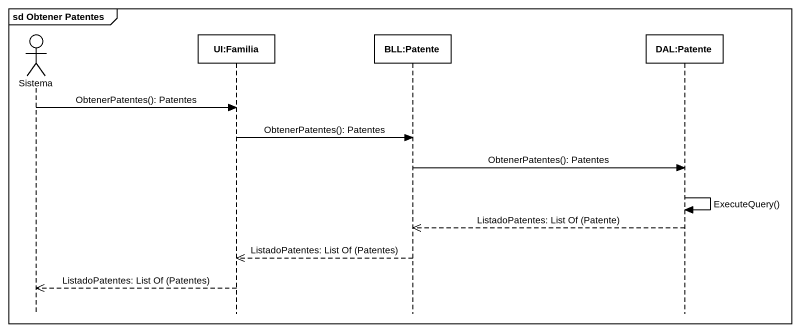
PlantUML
@startuml
mainframe sd Obtener Patentes
hide footbox
actor Sistema
participant "UI:Familia" as UI_Familia
participant "BLL:Patente" as BLL_Patente
participant "DAL:Patente" as DAL_Patente

Sistema -> UI_Familia : ObtenerPatentes(): Patentes
UI_Familia -> BLL_Patente : ObtenerPatentes(): Patentes
BLL_Patente -> DAL_Patente : ObtenerPatentes(): Patentes
DAL_Patente -> DAL_Patente : ExecuteQuery()
DAL_Patente -->> BLL_Patente : ListadoPatentes: List Of (Patente)
BLL_Patente -->> UI_Familia : ListadoPatentes: List Of (Patentes)
UI_Familia -->> Sistema : ListadoPatentes: List Of (Patentes)
@enduml
